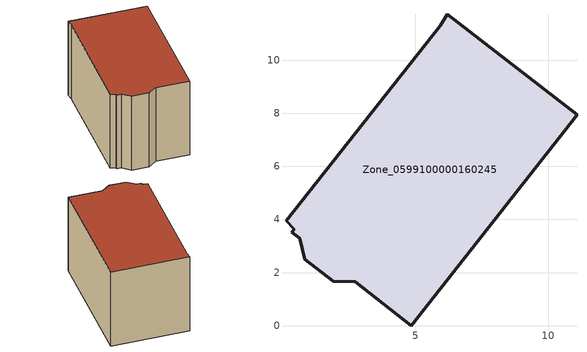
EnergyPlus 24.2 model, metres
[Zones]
Zone_0599100000160245
 floor ground (C_G): 5.93,11.3 6.19,11.73 11.09,7.94 4.84,0 2.74,1.65 1.91,1.67 0.83,2.51 0.63,3.29 0.35,3.52 0.43,3.64 0.12,3.94 z3.29
 wall outside (C_F): 0.83,2.51 1.91,1.67 2.74,1.65 4.84,0 11.09,7.94 6.19,11.73 5.93,11.3 0.12,3.94 0.43,3.64 0.35,3.52 0.63,3.29 0.83,2.51 z3.29:10
 roof outside (C_R): 0.12,3.94 0.43,3.64 0.35,3.52 0.63,3.29 0.83,2.51 1.91,1.67 2.74,1.65 4.84,0 11.09,7.94 6.19,11.73 5.93,11.3 z10
[BUILDING]
Pand.0599100000160245: North Axis=0; Terrain=City; Loads Convergence Tolerance Value=0.04; Temperature Convergence Tolerance Value=0.4; Solar Distribution=FullExterior; Maximum Number of Warmup Days=25; Minimum Number of Warmup Days=1
[Site:Location]
Rotterdam.The.Hague.AP_ZH_NLD Design_Conditions: Latitude=51.96; Longitude=4.45; Time Zone=1; Elevation=-4.5
[SITE:GROUNDTEMPERATURE:BUILDINGSURFACE]
18, 18, 18, 18, 18, 18, 18, 18, 18, 18, 18, 18
[MATERIAL] Thermal Absorptance=0.9; Solar Absorptance=0.7; Visible Absorptance=0.7
Name | Roughness | Thickness | Conductivity | Density | Specific Heat
G.TC.1946 | MediumSmooth | 0.15 | 1 | 540 | 1210
F.TC.1946 | Rough | 0.3 | 0.857143 | 1920 | 840
R.TC.1946 | MediumRough | 0.2 | 0.909091 | 1500 | 1000
[CONSTRUCTION]
C_G: G.TC.1946
C_F: F.TC.1946
C_R: R.TC.1946
[ZONE]
Zone_0599100000160245: Type=1; Multiplier=1; Ceiling Height=Autocalculate; Volume=Autocalculate; Floor Area=autocalculate; Part of Total Floor Area=Yes
[ZONEINFILTRATION:DESIGNFLOWRATE]
Infil_Zone_0599100000160245: Zone or ZoneList or Space or SpaceList=Zone_0599100000160245; Schedule=AlwaysOn; Design Flow Rate Calculation Method=Flow/Area; Flow Rate per Floor Area=0.003; Constant Term Coefficient=1; Temperature Term Coefficient=0; Velocity Term Coefficient=0; Velocity Squared Term Coefficient=0
[HVACTEMPLATE:ZONE:IDEALLOADSAIRSYSTEM]
Zone_0599100000160245: Maximum Heating Supply Air Temperature=50; Minimum Cooling Supply Air Temperature=13; Maximum Heating Supply Air Humidity Ratio=0.0156; Minimum Cooling Supply Air Humidity Ratio=0.0077; Heating Limit=NoLimit; Cooling Limit=NoLimit; Dehumidification Control Type=ConstantSensibleHeatRatio; Cooling Sensible Heat Ratio=0.7; Dehumidification Setpoint=60; Humidification Control Type=None; Humidification Setpoint=30; Outdoor Air Method=None; Outdoor Air Flow Rate per Person=0.00944; Outdoor Air Flow Rate per Zone Floor Area=0; Outdoor Air Flow Rate per Zone=0; Demand Controlled Ventilation Type=None; Outdoor Air Economizer Type=NoEconomizer; Heat Recovery Type=None; Sensible Heat Recovery Effectiveness=0.7; Latent Heat Recovery Effectiveness=0.65
[ZONECONTROL:THERMOSTAT]
ThermostatControl_Zone_0599100000160245: Zone or ZoneList=Zone_0599100000160245; Control Type Schedule=DualSetpointControlType; Control 1=Thermostat_Zone_0599100000160245; Temperature Difference Between Cutout And Setpoint=0
[THERMOSTATSETPOINT:DUALSETPOINT]
Thermostat_Zone_0599100000160245: Heating Setpoint Temperature Schedule=HeatingSetpoint_Zone_0599100000160245; Cooling Setpoint Temperature Schedule=CoolingSetpoint_Zone_0599100000160245
[SCHEDULE:COMPACT]
HeatingSetpoint_Zone_0599100000160245: Through: 12/31, For: AllDays, Until: 24:00, 21
CoolingSetpoint_Zone_0599100000160245: Through: 12/31, For: AllDays, Until: 24:00, 24
DualSetpointControlType: Through: 12/31, For: AllDays, Until: 24:00, 4
AlwaysOn: Through: 12/31, For: AllDays, Until: 24:00, 1
